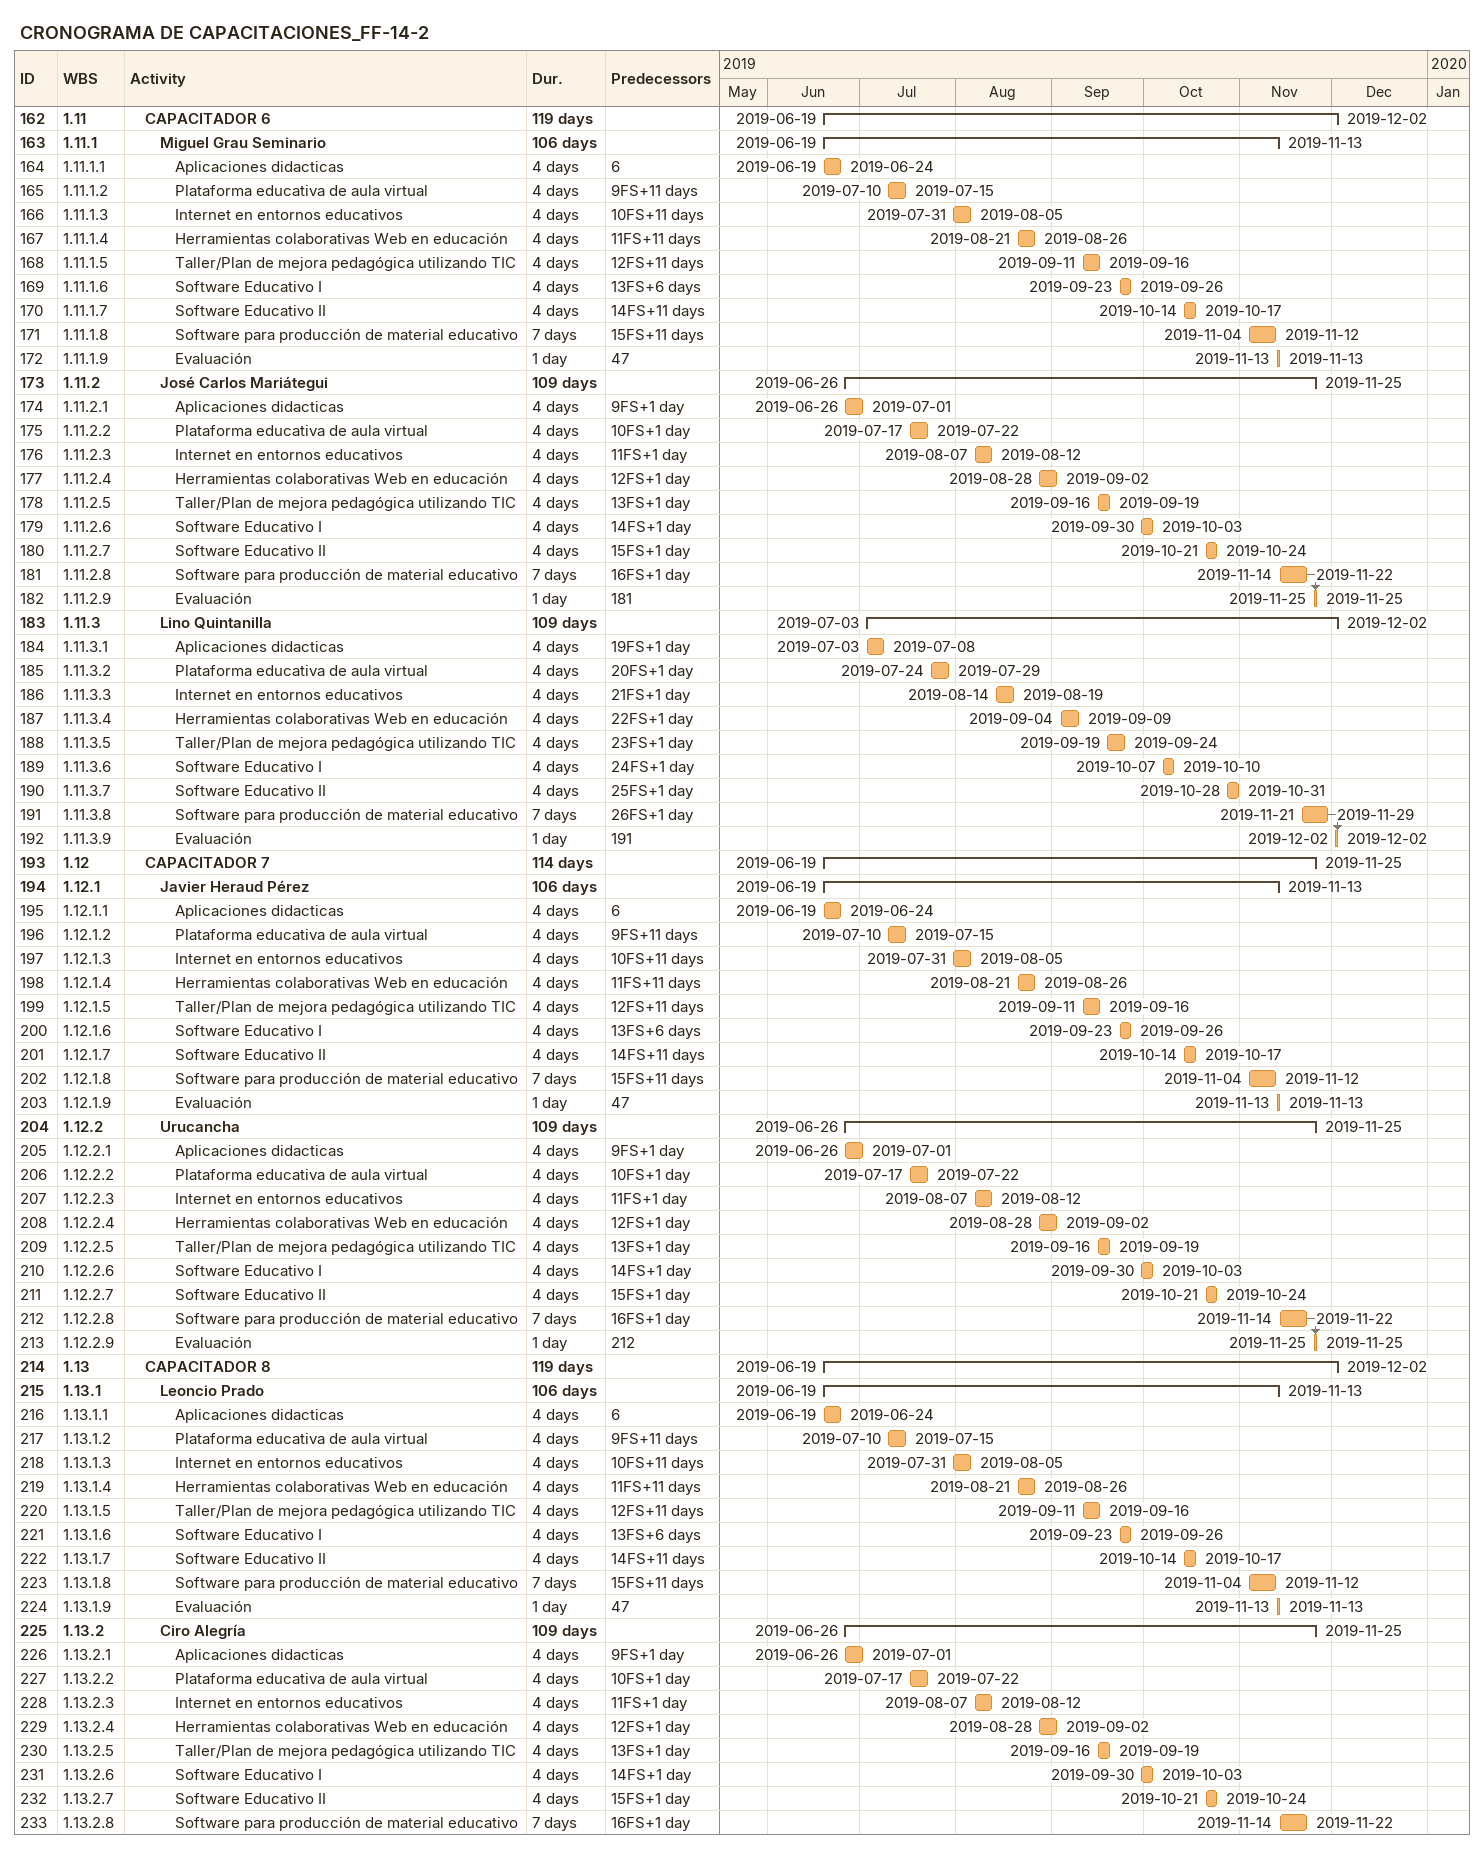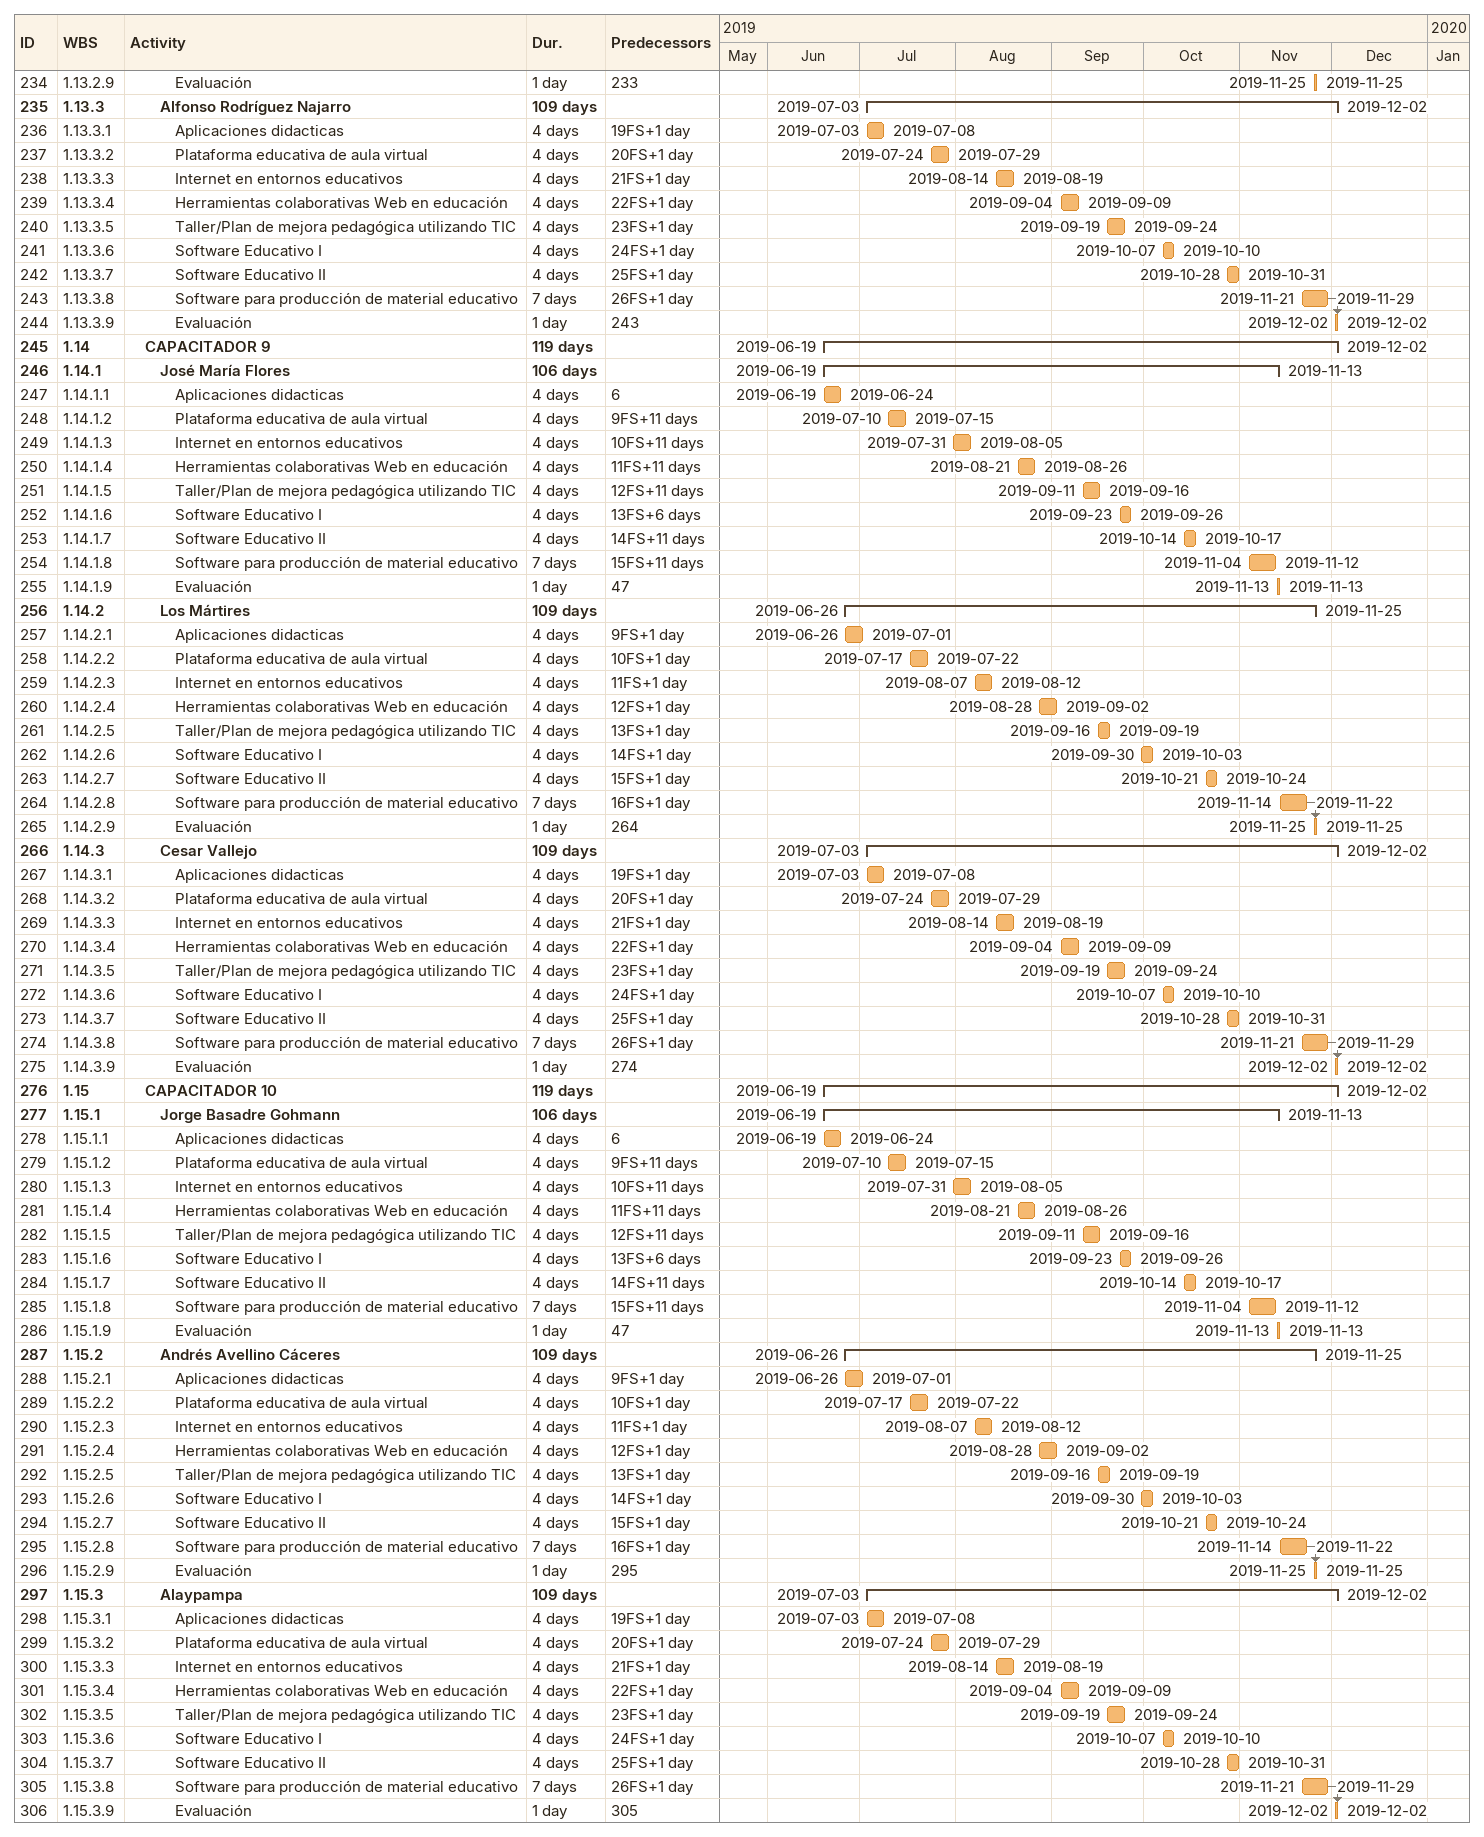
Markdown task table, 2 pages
CRONOGRAMA DE CAPACITACIONES_FF-14-2

| ID | WBS | Task | Duration | Start | Finish | Predecessors |
|---|---|---|---|---|---|---|
| 162 | 1.11 | **CAPACITADOR 6** | 119d | 2019-06-19 | 2019-12-02 |  |
| 163 | 1.11.1 | **Miguel Grau Seminario** | 106d | 2019-06-19 | 2019-11-13 |  |
| 164 | 1.11.1.1 | Aplicaciones didacticas | 4d | 2019-06-19 | 2019-06-24 | 6 |
| 165 | 1.11.1.2 | Plataforma educativa de aula virtual | 4d | 2019-07-10 | 2019-07-15 | 9FS+11d |
| 166 | 1.11.1.3 | Internet en entornos educativos | 4d | 2019-07-31 | 2019-08-05 | 10FS+11d |
| 167 | 1.11.1.4 | Herramientas colaborativas Web en educación | 4d | 2019-08-21 | 2019-08-26 | 11FS+11d |
| 168 | 1.11.1.5 | Taller/Plan de mejora pedagógica utilizando TIC | 4d | 2019-09-11 | 2019-09-16 | 12FS+11d |
| 169 | 1.11.1.6 | Software Educativo I | 4d | 2019-09-23 | 2019-09-26 | 13FS+6d |
| 170 | 1.11.1.7 | Software Educativo II | 4d | 2019-10-14 | 2019-10-17 | 14FS+11d |
| 171 | 1.11.1.8 | Software para producción de material educativo | 7d | 2019-11-04 | 2019-11-12 | 15FS+11d |
| 172 | 1.11.1.9 | Evaluación | 1d | 2019-11-13 | 2019-11-13 | 47 |
| 173 | 1.11.2 | **José Carlos Mariátegui** | 109d | 2019-06-26 | 2019-11-25 |  |
| 174 | 1.11.2.1 | Aplicaciones didacticas | 4d | 2019-06-26 | 2019-07-01 | 9FS+1d |
| 175 | 1.11.2.2 | Plataforma educativa de aula virtual | 4d | 2019-07-17 | 2019-07-22 | 10FS+1d |
| 176 | 1.11.2.3 | Internet en entornos educativos | 4d | 2019-08-07 | 2019-08-12 | 11FS+1d |
| 177 | 1.11.2.4 | Herramientas colaborativas Web en educación | 4d | 2019-08-28 | 2019-09-02 | 12FS+1d |
| 178 | 1.11.2.5 | Taller/Plan de mejora pedagógica utilizando TIC | 4d | 2019-09-16 | 2019-09-19 | 13FS+1d |
| 179 | 1.11.2.6 | Software Educativo I | 4d | 2019-09-30 | 2019-10-03 | 14FS+1d |
| 180 | 1.11.2.7 | Software Educativo II | 4d | 2019-10-21 | 2019-10-24 | 15FS+1d |
| 181 | 1.11.2.8 | Software para producción de material educativo | 7d | 2019-11-14 | 2019-11-22 | 16FS+1d |
| 182 | 1.11.2.9 | Evaluación | 1d | 2019-11-25 | 2019-11-25 | 181 |
| 183 | 1.11.3 | **Lino Quintanilla** | 109d | 2019-07-03 | 2019-12-02 |  |
| 184 | 1.11.3.1 | Aplicaciones didacticas | 4d | 2019-07-03 | 2019-07-08 | 19FS+1d |
| 185 | 1.11.3.2 | Plataforma educativa de aula virtual | 4d | 2019-07-24 | 2019-07-29 | 20FS+1d |
| 186 | 1.11.3.3 | Internet en entornos educativos | 4d | 2019-08-14 | 2019-08-19 | 21FS+1d |
| 187 | 1.11.3.4 | Herramientas colaborativas Web en educación | 4d | 2019-09-04 | 2019-09-09 | 22FS+1d |
| 188 | 1.11.3.5 | Taller/Plan de mejora pedagógica utilizando TIC | 4d | 2019-09-19 | 2019-09-24 | 23FS+1d |
| 189 | 1.11.3.6 | Software Educativo I | 4d | 2019-10-07 | 2019-10-10 | 24FS+1d |
| 190 | 1.11.3.7 | Software Educativo II | 4d | 2019-10-28 | 2019-10-31 | 25FS+1d |
| 191 | 1.11.3.8 | Software para producción de material educativo | 7d | 2019-11-21 | 2019-11-29 | 26FS+1d |
| 192 | 1.11.3.9 | Evaluación | 1d | 2019-12-02 | 2019-12-02 | 191 |
| 193 | 1.12 | **CAPACITADOR 7** | 114d | 2019-06-19 | 2019-11-25 |  |
| 194 | 1.12.1 | **Javier Heraud Pérez** | 106d | 2019-06-19 | 2019-11-13 |  |
| 195 | 1.12.1.1 | Aplicaciones didacticas | 4d | 2019-06-19 | 2019-06-24 | 6 |
| 196 | 1.12.1.2 | Plataforma educativa de aula virtual | 4d | 2019-07-10 | 2019-07-15 | 9FS+11d |
| 197 | 1.12.1.3 | Internet en entornos educativos | 4d | 2019-07-31 | 2019-08-05 | 10FS+11d |
| 198 | 1.12.1.4 | Herramientas colaborativas Web en educación | 4d | 2019-08-21 | 2019-08-26 | 11FS+11d |
| 199 | 1.12.1.5 | Taller/Plan de mejora pedagógica utilizando TIC | 4d | 2019-09-11 | 2019-09-16 | 12FS+11d |
| 200 | 1.12.1.6 | Software Educativo I | 4d | 2019-09-23 | 2019-09-26 | 13FS+6d |
| 201 | 1.12.1.7 | Software Educativo II | 4d | 2019-10-14 | 2019-10-17 | 14FS+11d |
| 202 | 1.12.1.8 | Software para producción de material educativo | 7d | 2019-11-04 | 2019-11-12 | 15FS+11d |
| 203 | 1.12.1.9 | Evaluación | 1d | 2019-11-13 | 2019-11-13 | 47 |
| 204 | 1.12.2 | **Urucancha** | 109d | 2019-06-26 | 2019-11-25 |  |
| 205 | 1.12.2.1 | Aplicaciones didacticas | 4d | 2019-06-26 | 2019-07-01 | 9FS+1d |
| 206 | 1.12.2.2 | Plataforma educativa de aula virtual | 4d | 2019-07-17 | 2019-07-22 | 10FS+1d |
| 207 | 1.12.2.3 | Internet en entornos educativos | 4d | 2019-08-07 | 2019-08-12 | 11FS+1d |
| 208 | 1.12.2.4 | Herramientas colaborativas Web en educación | 4d | 2019-08-28 | 2019-09-02 | 12FS+1d |
| 209 | 1.12.2.5 | Taller/Plan de mejora pedagógica utilizando TIC | 4d | 2019-09-16 | 2019-09-19 | 13FS+1d |
| 210 | 1.12.2.6 | Software Educativo I | 4d | 2019-09-30 | 2019-10-03 | 14FS+1d |
| 211 | 1.12.2.7 | Software Educativo II | 4d | 2019-10-21 | 2019-10-24 | 15FS+1d |
| 212 | 1.12.2.8 | Software para producción de material educativo | 7d | 2019-11-14 | 2019-11-22 | 16FS+1d |
| 213 | 1.12.2.9 | Evaluación | 1d | 2019-11-25 | 2019-11-25 | 212 |
| 214 | 1.13 | **CAPACITADOR 8** | 119d | 2019-06-19 | 2019-12-02 |  |
| 215 | 1.13.1 | **Leoncio Prado** | 106d | 2019-06-19 | 2019-11-13 |  |
| 216 | 1.13.1.1 | Aplicaciones didacticas | 4d | 2019-06-19 | 2019-06-24 | 6 |
| 217 | 1.13.1.2 | Plataforma educativa de aula virtual | 4d | 2019-07-10 | 2019-07-15 | 9FS+11d |
| 218 | 1.13.1.3 | Internet en entornos educativos | 4d | 2019-07-31 | 2019-08-05 | 10FS+11d |
| 219 | 1.13.1.4 | Herramientas colaborativas Web en educación | 4d | 2019-08-21 | 2019-08-26 | 11FS+11d |
| 220 | 1.13.1.5 | Taller/Plan de mejora pedagógica utilizando TIC | 4d | 2019-09-11 | 2019-09-16 | 12FS+11d |
| 221 | 1.13.1.6 | Software Educativo I | 4d | 2019-09-23 | 2019-09-26 | 13FS+6d |
| 222 | 1.13.1.7 | Software Educativo II | 4d | 2019-10-14 | 2019-10-17 | 14FS+11d |
| 223 | 1.13.1.8 | Software para producción de material educativo | 7d | 2019-11-04 | 2019-11-12 | 15FS+11d |
| 224 | 1.13.1.9 | Evaluación | 1d | 2019-11-13 | 2019-11-13 | 47 |
| 225 | 1.13.2 | **Ciro Alegría** | 109d | 2019-06-26 | 2019-11-25 |  |
| 226 | 1.13.2.1 | Aplicaciones didacticas | 4d | 2019-06-26 | 2019-07-01 | 9FS+1d |
| 227 | 1.13.2.2 | Plataforma educativa de aula virtual | 4d | 2019-07-17 | 2019-07-22 | 10FS+1d |
| 228 | 1.13.2.3 | Internet en entornos educativos | 4d | 2019-08-07 | 2019-08-12 | 11FS+1d |
| 229 | 1.13.2.4 | Herramientas colaborativas Web en educación | 4d | 2019-08-28 | 2019-09-02 | 12FS+1d |
| 230 | 1.13.2.5 | Taller/Plan de mejora pedagógica utilizando TIC | 4d | 2019-09-16 | 2019-09-19 | 13FS+1d |
| 231 | 1.13.2.6 | Software Educativo I | 4d | 2019-09-30 | 2019-10-03 | 14FS+1d |
| 232 | 1.13.2.7 | Software Educativo II | 4d | 2019-10-21 | 2019-10-24 | 15FS+1d |
| 233 | 1.13.2.8 | Software para producción de material educativo | 7d | 2019-11-14 | 2019-11-22 | 16FS+1d |
| 234 | 1.13.2.9 | Evaluación | 1d | 2019-11-25 | 2019-11-25 | 233 |
| 235 | 1.13.3 | **Alfonso Rodríguez Najarro** | 109d | 2019-07-03 | 2019-12-02 |  |
| 236 | 1.13.3.1 | Aplicaciones didacticas | 4d | 2019-07-03 | 2019-07-08 | 19FS+1d |
| 237 | 1.13.3.2 | Plataforma educativa de aula virtual | 4d | 2019-07-24 | 2019-07-29 | 20FS+1d |
| 238 | 1.13.3.3 | Internet en entornos educativos | 4d | 2019-08-14 | 2019-08-19 | 21FS+1d |
| 239 | 1.13.3.4 | Herramientas colaborativas Web en educación | 4d | 2019-09-04 | 2019-09-09 | 22FS+1d |
| 240 | 1.13.3.5 | Taller/Plan de mejora pedagógica utilizando TIC | 4d | 2019-09-19 | 2019-09-24 | 23FS+1d |
| 241 | 1.13.3.6 | Software Educativo I | 4d | 2019-10-07 | 2019-10-10 | 24FS+1d |
| 242 | 1.13.3.7 | Software Educativo II | 4d | 2019-10-28 | 2019-10-31 | 25FS+1d |
| 243 | 1.13.3.8 | Software para producción de material educativo | 7d | 2019-11-21 | 2019-11-29 | 26FS+1d |
| 244 | 1.13.3.9 | Evaluación | 1d | 2019-12-02 | 2019-12-02 | 243 |
| 245 | 1.14 | **CAPACITADOR 9** | 119d | 2019-06-19 | 2019-12-02 |  |
| 246 | 1.14.1 | **José María Flores** | 106d | 2019-06-19 | 2019-11-13 |  |
| 247 | 1.14.1.1 | Aplicaciones didacticas | 4d | 2019-06-19 | 2019-06-24 | 6 |
| 248 | 1.14.1.2 | Plataforma educativa de aula virtual | 4d | 2019-07-10 | 2019-07-15 | 9FS+11d |
| 249 | 1.14.1.3 | Internet en entornos educativos | 4d | 2019-07-31 | 2019-08-05 | 10FS+11d |
| 250 | 1.14.1.4 | Herramientas colaborativas Web en educación | 4d | 2019-08-21 | 2019-08-26 | 11FS+11d |
| 251 | 1.14.1.5 | Taller/Plan de mejora pedagógica utilizando TIC | 4d | 2019-09-11 | 2019-09-16 | 12FS+11d |
| 252 | 1.14.1.6 | Software Educativo I | 4d | 2019-09-23 | 2019-09-26 | 13FS+6d |
| 253 | 1.14.1.7 | Software Educativo II | 4d | 2019-10-14 | 2019-10-17 | 14FS+11d |
| 254 | 1.14.1.8 | Software para producción de material educativo | 7d | 2019-11-04 | 2019-11-12 | 15FS+11d |
| 255 | 1.14.1.9 | Evaluación | 1d | 2019-11-13 | 2019-11-13 | 47 |
| 256 | 1.14.2 | **Los Mártires** | 109d | 2019-06-26 | 2019-11-25 |  |
| 257 | 1.14.2.1 | Aplicaciones didacticas | 4d | 2019-06-26 | 2019-07-01 | 9FS+1d |
| 258 | 1.14.2.2 | Plataforma educativa de aula virtual | 4d | 2019-07-17 | 2019-07-22 | 10FS+1d |
| 259 | 1.14.2.3 | Internet en entornos educativos | 4d | 2019-08-07 | 2019-08-12 | 11FS+1d |
| 260 | 1.14.2.4 | Herramientas colaborativas Web en educación | 4d | 2019-08-28 | 2019-09-02 | 12FS+1d |
| 261 | 1.14.2.5 | Taller/Plan de mejora pedagógica utilizando TIC | 4d | 2019-09-16 | 2019-09-19 | 13FS+1d |
| 262 | 1.14.2.6 | Software Educativo I | 4d | 2019-09-30 | 2019-10-03 | 14FS+1d |
| 263 | 1.14.2.7 | Software Educativo II | 4d | 2019-10-21 | 2019-10-24 | 15FS+1d |
| 264 | 1.14.2.8 | Software para producción de material educativo | 7d | 2019-11-14 | 2019-11-22 | 16FS+1d |
| 265 | 1.14.2.9 | Evaluación | 1d | 2019-11-25 | 2019-11-25 | 264 |
| 266 | 1.14.3 | **Cesar Vallejo** | 109d | 2019-07-03 | 2019-12-02 |  |
| 267 | 1.14.3.1 | Aplicaciones didacticas | 4d | 2019-07-03 | 2019-07-08 | 19FS+1d |
| 268 | 1.14.3.2 | Plataforma educativa de aula virtual | 4d | 2019-07-24 | 2019-07-29 | 20FS+1d |
| 269 | 1.14.3.3 | Internet en entornos educativos | 4d | 2019-08-14 | 2019-08-19 | 21FS+1d |
| 270 | 1.14.3.4 | Herramientas colaborativas Web en educación | 4d | 2019-09-04 | 2019-09-09 | 22FS+1d |
| 271 | 1.14.3.5 | Taller/Plan de mejora pedagógica utilizando TIC | 4d | 2019-09-19 | 2019-09-24 | 23FS+1d |
| 272 | 1.14.3.6 | Software Educativo I | 4d | 2019-10-07 | 2019-10-10 | 24FS+1d |
| 273 | 1.14.3.7 | Software Educativo II | 4d | 2019-10-28 | 2019-10-31 | 25FS+1d |
| 274 | 1.14.3.8 | Software para producción de material educativo | 7d | 2019-11-21 | 2019-11-29 | 26FS+1d |
| 275 | 1.14.3.9 | Evaluación | 1d | 2019-12-02 | 2019-12-02 | 274 |
| 276 | 1.15 | **CAPACITADOR 10** | 119d | 2019-06-19 | 2019-12-02 |  |
| 277 | 1.15.1 | **Jorge Basadre Gohmann** | 106d | 2019-06-19 | 2019-11-13 |  |
| 278 | 1.15.1.1 | Aplicaciones didacticas | 4d | 2019-06-19 | 2019-06-24 | 6 |
| 279 | 1.15.1.2 | Plataforma educativa de aula virtual | 4d | 2019-07-10 | 2019-07-15 | 9FS+11d |
| 280 | 1.15.1.3 | Internet en entornos educativos | 4d | 2019-07-31 | 2019-08-05 | 10FS+11d |
| 281 | 1.15.1.4 | Herramientas colaborativas Web en educación | 4d | 2019-08-21 | 2019-08-26 | 11FS+11d |
| 282 | 1.15.1.5 | Taller/Plan de mejora pedagógica utilizando TIC | 4d | 2019-09-11 | 2019-09-16 | 12FS+11d |
| 283 | 1.15.1.6 | Software Educativo I | 4d | 2019-09-23 | 2019-09-26 | 13FS+6d |
| 284 | 1.15.1.7 | Software Educativo II | 4d | 2019-10-14 | 2019-10-17 | 14FS+11d |
| 285 | 1.15.1.8 | Software para producción de material educativo | 7d | 2019-11-04 | 2019-11-12 | 15FS+11d |
| 286 | 1.15.1.9 | Evaluación | 1d | 2019-11-13 | 2019-11-13 | 47 |
| 287 | 1.15.2 | **Andrés Avellino Cáceres** | 109d | 2019-06-26 | 2019-11-25 |  |
| 288 | 1.15.2.1 | Aplicaciones didacticas | 4d | 2019-06-26 | 2019-07-01 | 9FS+1d |
| 289 | 1.15.2.2 | Plataforma educativa de aula virtual | 4d | 2019-07-17 | 2019-07-22 | 10FS+1d |
| 290 | 1.15.2.3 | Internet en entornos educativos | 4d | 2019-08-07 | 2019-08-12 | 11FS+1d |
| 291 | 1.15.2.4 | Herramientas colaborativas Web en educación | 4d | 2019-08-28 | 2019-09-02 | 12FS+1d |
| 292 | 1.15.2.5 | Taller/Plan de mejora pedagógica utilizando TIC | 4d | 2019-09-16 | 2019-09-19 | 13FS+1d |
| 293 | 1.15.2.6 | Software Educativo I | 4d | 2019-09-30 | 2019-10-03 | 14FS+1d |
| 294 | 1.15.2.7 | Software Educativo II | 4d | 2019-10-21 | 2019-10-24 | 15FS+1d |
| 295 | 1.15.2.8 | Software para producción de material educativo | 7d | 2019-11-14 | 2019-11-22 | 16FS+1d |
| 296 | 1.15.2.9 | Evaluación | 1d | 2019-11-25 | 2019-11-25 | 295 |
| 297 | 1.15.3 | **Alaypampa** | 109d | 2019-07-03 | 2019-12-02 |  |
| 298 | 1.15.3.1 | Aplicaciones didacticas | 4d | 2019-07-03 | 2019-07-08 | 19FS+1d |
| 299 | 1.15.3.2 | Plataforma educativa de aula virtual | 4d | 2019-07-24 | 2019-07-29 | 20FS+1d |
| 300 | 1.15.3.3 | Internet en entornos educativos | 4d | 2019-08-14 | 2019-08-19 | 21FS+1d |
| 301 | 1.15.3.4 | Herramientas colaborativas Web en educación | 4d | 2019-09-04 | 2019-09-09 | 22FS+1d |
| 302 | 1.15.3.5 | Taller/Plan de mejora pedagógica utilizando TIC | 4d | 2019-09-19 | 2019-09-24 | 23FS+1d |
| 303 | 1.15.3.6 | Software Educativo I | 4d | 2019-10-07 | 2019-10-10 | 24FS+1d |
| 304 | 1.15.3.7 | Software Educativo II | 4d | 2019-10-28 | 2019-10-31 | 25FS+1d |
| 305 | 1.15.3.8 | Software para producción de material educativo | 7d | 2019-11-21 | 2019-11-29 | 26FS+1d |
| 306 | 1.15.3.9 | Evaluación | 1d | 2019-12-02 | 2019-12-02 | 305 |
